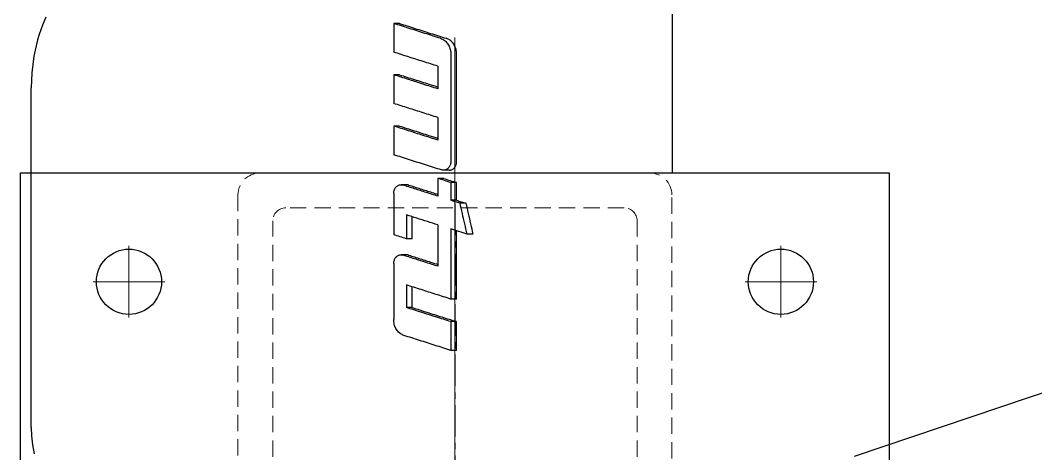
# Model space of a CAD drawing. Header units: millimetres. Extents: x 156850 to 204135, y 56350 to 74150.
# Drawn here: x 157900 to 158133.6, y 62532.5 to 62632.2 of the extents above; entities that cross this region are included whole.
import ezdxf

# ---------------------------------------------------------------- set-up
doc = ezdxf.new("R2010")
doc.units = ezdxf.units.MM
doc.header["$LTSCALE"] = 150
doc.linetypes.add('X-2F-PLAN$0$CENTER', pattern=[2, 1.25, -0.25, 0.25, -0.25])
doc.linetypes.add('X-2F-PLAN$0$DASHED2', pattern=[0.375, 0.25, -0.125])
doc.layers.add('-----33 Equipment', color=5, linetype='Continuous')

# ---------------------------------------------------------------- blocks, each defined once
blk = doc.blocks.new('X-2F-PLAN$0$AUDIT_I_260115101451-0')
at = {"color": 0}
blk.add_line((-79.22, 64.63), (-126.12, 203.56), dxfattribs=at)
blk = doc.blocks.new('X-2F-PLAN$0$A$C73FA2420')
at = {"color": 0, "linetype": 'Continuous'}
for p, q in [((2784.28, 1535.79), (2862.43, 1535.79)), ((2873.44, 1534.3), (2873.44, 1534.3)), ((2822.01, 1452.36), (2809.13, 1452.36)), ((2838.13, 1452.36), (2828.63, 1452.36)), ((2853.63, 1452.36), (2847.03, 1452.36)), ((2853.63, 1451.04), (2853.63, 1452.36)), ((2865.43, 1452.36), (2858.83, 1452.36)), ((2865.43, 1451.04), (2865.43, 1452.36)), ((2877.23, 1452.36), (2870.63, 1452.36)), ((2877.23, 1451.04), (2877.23, 1452.36)), ((2817.08, 1449.43), (2811.88, 1449.43)), ((2811.88, 1448.11), (2811.88, 1449.43)), ((2824.01, 1449.37), (2824.01, 1450.65)), ((2833.2, 1449.43), (2827.7, 1449.43)), ((2827.7, 1448.11), (2827.7, 1449.43)), ((2840.13, 1449.37), (2840.13, 1450.65)), ((2811.88, 1448.11), (2816.65, 1448.11)), ((2827.7, 1448.11), (2832.77, 1448.11)), ((2830.89, 1442.19), (2821.37, 1442.19)), ((2841.57, 1442.19), (2837.49, 1442.19)), ((2841.57, 1440.86), (2841.57, 1442.19)), ((2855.59, 1442.19), (2850.39, 1442.19)), ((2867.39, 1442.19), (2862.19, 1442.19)), ((2808.63, 1439.22), (2802.03, 1439.22)), ((2802.03, 1437.89), (2802.03, 1439.22)), ((2808.63, 1437.89), (2808.63, 1439.22)), ((2829.95, 1439.22), (2813.83, 1439.22)), ((2813.83, 1437.89), (2813.83, 1439.22)), ((2840.63, 1439.22), (2836.55, 1439.22)), ((2836.55, 1437.89), (2836.55, 1439.22)), ((2840.63, 1437.89), (2840.63, 1439.22)), ((2843.46, 1439.59), (2843.46, 1440.92)), ((2870.14, 1439.22), (2845.46, 1439.22)), ((2802.03, 1437.89), (2808.63, 1437.89)), ((2813.83, 1437.89), (2829.54, 1437.89)), ((2835.89, 1435.77), (2835.89, 1437.1)), ((2836.55, 1437.89), (2840.63, 1437.89)), ((2845.46, 1437.89), (2870.14, 1437.89)), ((2828.77, 1434.15), (2828.77, 1435.48))]:
    blk.add_line(p, q, dxfattribs=at)
for points in [[(2784.28, 1535.79), (2782.38, 1535.72), (2780.26, 1535.47), (2778.26, 1535.08)], [(2873.44, 1534.3), (2869.72, 1535.14), (2865.86, 1535.64), (2862.42, 1535.79)], [(2878.68, 1532.37), (2876.86, 1533.16), (2874.72, 1533.92), (2873.44, 1534.3)]]:
    blk.add_lwpolyline(points, dxfattribs=at)
for points, start_tangent, end_tangent in [([(2805.46, 1450.01), (2805.64, 1450.44), (2805.9, 1450.86), (2806.22, 1451.23), (2806.61, 1451.56), (2807.05, 1451.84), (2807.53, 1452.07), (2808.04, 1452.23), (2808.58, 1452.33), (2809.13, 1452.36)], (0.304442, 0.952531), (1, 0)), ([(2822.01, 1452.36), (2822.34, 1452.34), (2822.66, 1452.27), (2822.96, 1452.16), (2823.24, 1452.01), (2823.49, 1451.82), (2823.69, 1451.6), (2823.84, 1451.35), (2823.95, 1451.09), (2824, 1450.81), (2824.01, 1450.69)], (1, 0), (-0.000017, -1)), ([(2827.7, 1449.43), (2828.16, 1450.9), (2828.63, 1452.36)], (0.304254, 0.952591), (0.30522, 0.952282)), ([(2838.13, 1452.36), (2838.46, 1452.34), (2838.78, 1452.27), (2839.08, 1452.16), (2839.36, 1452.01), (2839.61, 1451.82), (2839.81, 1451.6), (2839.96, 1451.35), (2840.07, 1451.09), (2840.12, 1450.81), (2840.13, 1450.69)], (1, 0), (-0.000017, -1)), ([(2843.53, 1441.36), (2844.7, 1445.04), (2845.86, 1448.71), (2847.03, 1452.36)], (0.301629, 0.953425), (0.30522, 0.952282)), ([(2850.39, 1442.19), (2851.47, 1445.59), (2852.55, 1448.98), (2853.63, 1452.36)], (0.301897, 0.953341), (0.30522, 0.952282)), ([(2853.63, 1451.04), (2852.55, 1447.66), (2851.47, 1444.27), (2850.81, 1442.19)], (-0.305152, -0.952304), (-0.30225, -0.953229)), ([(2855.59, 1442.19), (2856.67, 1445.59), (2857.75, 1448.98), (2858.83, 1452.36)], (0.301897, 0.953341), (0.30522, 0.952282)), ([(2865.43, 1451.04), (2864.35, 1447.66), (2863.27, 1444.27), (2862.61, 1442.19)], (-0.305152, -0.952304), (-0.30225, -0.953229)), ([(2863.45, 1446.14), (2864.35, 1448.98), (2865.43, 1452.36)], (0.303176, 0.952935), (0.30522, 0.952282)), ([(2867.39, 1442.19), (2868.47, 1445.59), (2869.55, 1448.98), (2870.63, 1452.36)], (0.301897, 0.953341), (0.30522, 0.952282)), ([(2873.81, 1441.61), (2874.95, 1445.21), (2876.09, 1448.79), (2877.23, 1452.36)], (0.30171, 0.9534), (0.30522, 0.952282)), ([(2877.23, 1451.04), (2876.09, 1447.47), (2874.95, 1443.88), (2873.81, 1440.28)], (-0.305152, -0.952304), (-0.301634, -0.953424)), ([(2802.03, 1439.22), (2803.17, 1442.83), (2804.32, 1446.42), (2805.46, 1450.01)], (0.300944, 0.953642), (0.304442, 0.952531)), ([(2808.63, 1439.22), (2809.71, 1442.64), (2810.79, 1446.04), (2811.88, 1449.43)], (0.300944, 0.953642), (0.304254, 0.952591)), ([(2813.83, 1439.22), (2814.91, 1442.64), (2815.99, 1446.04), (2817.08, 1449.43)], (0.300944, 0.953642), (0.304254, 0.952591)), ([(2821.37, 1442.19), (2822.23, 1444.88), (2823.08, 1447.57), (2823.94, 1450.26)], (0.301897, 0.953341), (0.304525, 0.952504)), ([(2823.94, 1448.93), (2823.08, 1446.25), (2822.23, 1443.56), (2821.79, 1442.19)], (-0.304455, -0.952527), (-0.30225, -0.953229)), ([(2824.01, 1450.69), (2824, 1450.53), (2823.94, 1450.26)], (-0.000017, -1), (-0.304525, -0.952504)), ([(2823.94, 1448.93), (2824, 1449.21), (2824.01, 1449.37)], (0.304455, 0.952527), (0.000017, 1)), ([(2830.89, 1442.19), (2831.66, 1444.61), (2832.43, 1447.02), (2833.2, 1449.43)], (0.301897, 0.953341), (0.304254, 0.952591)), ([(2837.49, 1442.19), (2838.35, 1444.88), (2839.2, 1447.57), (2840.06, 1450.26)], (0.301897, 0.953341), (0.304525, 0.952504)), ([(2840.06, 1448.93), (2839.2, 1446.25), (2838.35, 1443.56), (2837.91, 1442.19)], (-0.304455, -0.952527), (-0.30225, -0.953229)), ([(2840.13, 1450.69), (2840.12, 1450.53), (2840.06, 1450.26)], (-0.000017, -1), (-0.304525, -0.952504)), ([(2840.06, 1448.93), (2840.12, 1449.21), (2840.13, 1449.37)], (0.304455, 0.952527), (0.000017, 1)), ([(2811.88, 1448.11), (2810.79, 1444.72), (2809.71, 1441.31), (2808.63, 1437.89)], (-0.304184, -0.952613), (-0.300867, -0.953666)), ([(2862.19, 1442.19), (2863.27, 1445.59), (2863.45, 1446.14)], (0.301897, 0.953341), (0.303176, 0.952935)), ([(2840.63, 1439.22), (2841.1, 1440.7), (2841.57, 1442.19)], (0.300944, 0.953642), (0.301897, 0.953341)), ([(2873.81, 1441.61), (2873.63, 1441.17), (2873.37, 1440.75), (2873.05, 1440.37), (2872.66, 1440.03), (2872.22, 1439.75), (2871.74, 1439.52), (2871.22, 1439.36), (2870.68, 1439.25), (2870.14, 1439.22)], (-0.30171, -0.9534), (-1, 0)), ([(2828.77, 1435.48), (2829.36, 1437.35), (2829.95, 1439.22)], (0.299752, 0.954017), (0.300944, 0.953642)), ([(2835.89, 1437.1), (2836.22, 1438.16), (2836.55, 1439.22)], (0.300268, 0.953855), (0.300944, 0.953642)), ([(2841.57, 1440.86), (2841.1, 1439.38), (2840.63, 1437.89)], (-0.301821, -0.953365), (-0.300867, -0.953666)), ([(2843.46, 1440.92), (2843.47, 1441.08), (2843.53, 1441.36)], (0.000012, 1), (0.301629, 0.953425)), ([(2845.46, 1439.22), (2845.13, 1439.24), (2844.81, 1439.31), (2844.5, 1439.43), (2844.23, 1439.58), (2843.98, 1439.77), (2843.78, 1440), (2843.62, 1440.25), (2843.52, 1440.51), (2843.47, 1440.79), (2843.46, 1440.92)], (-1, 0), (0.000012, 1)), ([(2843.46, 1439.59), (2843.47, 1439.47), (2843.52, 1439.19), (2843.62, 1438.92), (2843.78, 1438.67), (2843.98, 1438.45), (2844.23, 1438.26), (2844.5, 1438.1), (2844.81, 1437.99), (2845.13, 1437.92), (2845.46, 1437.89)], (-0.000012, -1), (1, 0)), ([(2870.14, 1437.89), (2870.68, 1437.93), (2871.22, 1438.03), (2871.74, 1438.19), (2872.22, 1438.42), (2872.66, 1438.71), (2873.05, 1439.04), (2873.37, 1439.42), (2873.63, 1439.84), (2873.81, 1440.28)], (1, 0), (0.301634, 0.953424)), ([(2828.77, 1435.48), (2831.14, 1436.02), (2833.51, 1436.56), (2835.89, 1437.1)], (0.974872, 0.222765), (0.974963, 0.222365)), ([(2836.55, 1437.89), (2836.22, 1436.83), (2835.89, 1435.77)], (-0.300867, -0.953666), (-0.300189, -0.95388)), ([(2835.89, 1435.77), (2833.51, 1435.23), (2831.14, 1434.69), (2828.77, 1434.15)], (-0.974949, -0.222426), (-0.974858, -0.222827))]:
    blk.add_spline(points, degree=3, dxfattribs=dict(at, start_tangent=start_tangent, end_tangent=end_tangent))
at = {"color": 0}
blk.add_blockref('X-2F-PLAN$0$AUDIT_I_260115101451-0', (2903.73, 1142.88), dxfattribs=at)
blk = doc.blocks.new('X-2F-PLAN$0$zw$C47F')
at = {"layer": '-----33 Equipment', "linetype": 'X-2F-PLAN$0$CENTER', "lineweight": 13, "ltscale": 1.524}
for p, q in [((5715.86, 2369.55), (5715.86, 2353.05)), ((5724.11, 2361.3), (5707.61, 2361.3)), ((5715.86, 2219.55), (5715.86, 2203.05)), ((5724.11, 2211.3), (5707.61, 2211.3))]:
    blk.add_line(p, q, dxfattribs=at)
at = {"layer": '-----33 Equipment', "linetype": 'X-2F-PLAN$0$DASHED2', "lineweight": 15, "ltscale": 0.1}
for p, q in [((5735.86, 2336.22), (5545.86, 2336.22)), ((5740.86, 2241.37), (5740.86, 2331.22)), ((5551.86, 2328.22), (5729.86, 2328.22)), ((5732.86, 2247.37), (5732.86, 2325.22)), ((5551.86, 2244.37), (5729.86, 2244.37)), ((5545.86, 2236.37), (5735.86, 2236.37))]:
    blk.add_line(p, q, dxfattribs=at)
at = {"layer": '-----33 Equipment', "linetype": 'X-2F-PLAN$0$CENTER', "lineweight": 13, "ltscale": 19.304}
blk.add_line((5772.03, 2286.3), (5509.69, 2286.3), dxfattribs=at)
blk.add_line((5772.03, 2286.3), (5509.69, 2286.3), dxfattribs=at)
blk.add_line((5772.03, 2286.3), (5509.69, 2286.3), dxfattribs=at)
at = {"layer": '-----33 Equipment', "linetype": 'X-2F-PLAN$0$CENTER', "ltscale": 0.038613}
blk.add_line((5733.84, 2286.3), (5543.82, 2286.3), dxfattribs=at)
blk.add_line((5733.84, 2286.3), (5543.82, 2286.3), dxfattribs=at)
blk.add_line((5733.84, 2286.3), (5543.82, 2286.3), dxfattribs=at)
blk.add_line((5733.84, 2286.3), (5543.82, 2286.3), dxfattribs=at)
blk.add_line((5733.84, 2286.3), (5543.82, 2286.3), dxfattribs=at)
blk.add_line((5733.84, 2286.3), (5543.82, 2286.3), dxfattribs=at)
at = {"layer": '-----33 Equipment'}
blk.add_line((6141.06, 2236.3), (5740.86, 2236.3), dxfattribs=at)
blk.add_lwpolyline([(5740.86, 2386.3), (5540.86, 2386.3), (5540.86, 2186.3), (5740.86, 2186.3)], close=True, dxfattribs=at)
for centre in [(5715.86, 2361.3), (5715.86, 2211.3)]:
    blk.add_circle(centre, 7.5, dxfattribs=at)
at = {"layer": '-----33 Equipment', "linetype": 'X-2F-PLAN$0$DASHED2', "lineweight": 15, "ltscale": 0.1}
for centre, radius, start, end in [((5735.86, 2331.22), 5, 0, 90), ((5729.86, 2325.22), 3, 0, 90), ((5729.86, 2247.37), 3, 270, 0), ((5735.86, 2241.37), 5, 270, 0)]:
    blk.add_arc(centre, radius, start, end, dxfattribs=at)
at = {"layer": '-----33 Equipment'}
blk.add_blockref('X-2F-PLAN$0$A$C73FA2420', (2898.05, 848.02), dxfattribs=at)

msp = doc.modelspace()

# ---------------------------------------------------------------- block references
at = {"layer": '-----33 Equipment', "rotation": 90.00000000000001}
msp.add_blockref('X-2F-PLAN$0$zw$C47F', (160286.3, 56856.22), dxfattribs=at)

doc.saveas('drawing.dxf')
